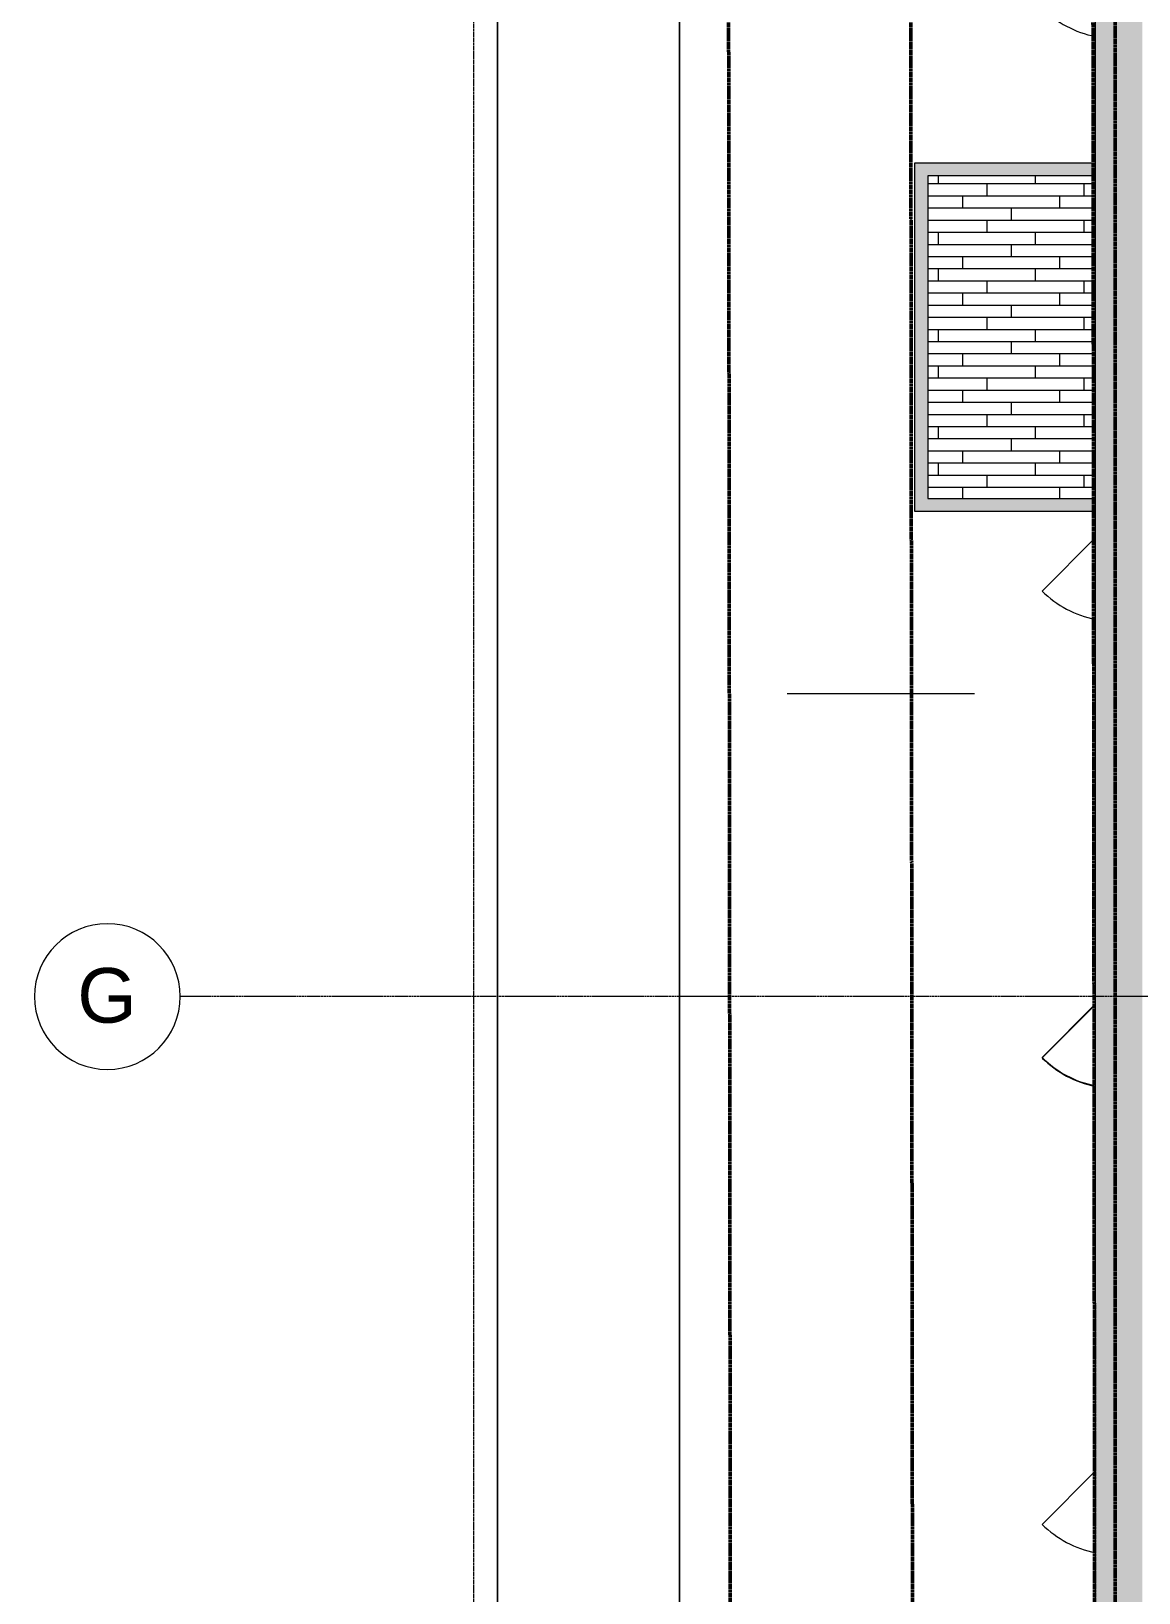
# Model space of a CAD drawing. Header units: inches. Extents: x -4250 to -935, y 9756 to 12395.
# Drawn here: x -4218 to -3853, y 10271 to 10785 of the extents above; entities that cross this region are included whole.
import ezdxf

# ---------------------------------------------------------------- set-up
doc = ezdxf.new("R2010")
doc.units = ezdxf.units.IN
doc.header["$MEASUREMENT"] = 0
for name, pattern in [('Aligning Line 1_8_', [0.25, 0.125, -0.125]), ('Double Dash 3_8_', [1, 0.375, -0.125, 0.125, -0.125, 0.125, -0.125]), ('Grid Line 1_2_', [0.875, 0.5, -0.125, 0.125, -0.125]), ('Hidden 1_8_', [0.1875, 0.125, -0.0625])]:
    doc.linetypes.add(name, pattern=pattern)
for name, color, linetype, lineweight in [('0-1', 7, 'Continuous', 5), ('0-3', 250, 'Double Dash 3_8_', 50), ('A-DETL-HDLN-1', 7, 'Hidden 1_8_', 9), ('A-FLOR-PATT-1', 8, 'Continuous', 9), ('A-GLAZ-1', 151, 'Continuous', 9), ('A-WALL-1', 113, 'Continuous', 5), ('A-WALL-2', 113, 'Continuous', 9), ('C-PROP-LINE', 91, 'Double Dash 3_8_', 50), ('C-PROP-LINE-1', 250, 'Double Dash 3_8_', 50), ('C-TOPO', 7, 'Continuous', 9), ('G-ANNO-SYMB-1', 147, 'Aligning Line 1_8_', 9), ('S-GRID-1', 1, 'Grid Line 1_2_', 9), ('S-GRID-IDEN', 1, 'Continuous', 9)]:
    doc.layers.add(name, color=color, linetype=linetype, lineweight=lineweight)
doc.styles.add('Arial_1', font='arial.ttf', dxfattribs={"height": 18})

# ---------------------------------------------------------------- blocks, each defined once
blk = doc.blocks.new('CTR  - Topography_rvt-1-FLOOR PLAN - ROOF')
at = {"layer": 'C-TOPO'}
for p, q in [((-4064.23, 10627.86), (-4064.23, 10832.08)), ((-4064.23, 10832.08), (-4064.23, 10627.86)), ((-4004.23, 10816.99), (-4004.23, 10711.75)), ((-4004.23, 10711.75), (-4004.23, 10816.99)), ((-4004.23, 10711.75), (-4004.23, 10652.43)), ((-4004.23, 10652.43), (-4004.23, 10711.75)), ((-4004.23, 10652.43), (-4004.23, 10594.89)), ((-4004.23, 10594.89), (-4004.23, 10652.43)), ((-4064.23, 10599.04), (-4064.23, 10627.86)), ((-4064.23, 10627.86), (-4064.23, 10599.04)), ((-4064.23, 10571.08), (-4064.23, 10599.04)), ((-4064.23, 10599.04), (-4064.23, 10571.08)), ((-4004.23, 10594.89), (-4004.23, 10531.34)), ((-4004.23, 10531.34), (-4004.23, 10594.89)), ((-4064.23, 10540.2), (-4064.23, 10571.08)), ((-4064.23, 10571.08), (-4064.23, 10540.2)), ((-4064.23, 10515.41), (-4064.23, 10540.2)), ((-4064.23, 10540.2), (-4064.23, 10515.41)), ((-4004.23, 10531.34), (-4004.23, 10480.32)), ((-4004.23, 10480.32), (-4004.23, 10531.34)), ((-4064.23, 10496.88), (-4064.23, 10515.41)), ((-4064.23, 10515.41), (-4064.23, 10496.88)), ((-4064.23, 10462.74), (-4064.23, 10496.88)), ((-4064.23, 10496.88), (-4064.23, 10462.74)), ((-4004.23, 10480.32), (-4004.23, 10442.17)), ((-4004.23, 10442.17), (-4004.23, 10480.32)), ((-4064.23, 10095.98), (-4064.23, 10462.74)), ((-4064.23, 10462.74), (-4064.23, 10095.98)), ((-4004.23, 10442.17), (-4004.23, 10371.92)), ((-4004.23, 10371.92), (-4004.23, 10442.17)), ((-4004.23, 10371.92), (-4004.23, 10221.79)), ((-4004.23, 10221.79), (-4004.23, 10371.92))]:
    blk.add_line(p, q, dxfattribs=at)
blk = doc.blocks.new('Family - ___-1870007-FLOOR PLAN - ROOF')
at = {"layer": 'C-PROP-LINE-1'}
blk.add_line((-3860.72, 9980.19), (-3860.72, 11434.39), dxfattribs=at)
blk = doc.blocks.new('CTR - 1st Phase - Common Walls_rvt-1-FLOOR PLAN - ROOF')
at = {"layer": 'A-DETL-HDLN-1'}
blk.add_line((-3968.81, 10567.04), (-3907.08, 10567.04), dxfattribs=at)
at = {"layer": '0-3'}
blk.add_blockref('Family - ___-1870007-FLOOR PLAN - ROOF', (0, 0), dxfattribs=at)
blk = doc.blocks.new('CTR - 1st Phase -Stairs _ Elevators_rvt-1-FLOOR PLAN - ROOF')
at = {"layer": 'G-ANNO-SYMB-1'}
blk.add_line((-4071.96, 9756.49), (-4071.96, 12280.07), dxfattribs=at)
blk = doc.blocks.new('Basic Wall _ EXT - FIBER CEMENT - SMALL - ___-2145935-FLOOR PLAN - ROOF')
at = {"layer": 'A-WALL-2'}
blk.add_hatch(color=256, dxfattribs=at).paths.add_polyline_path([(-3867.29, 9973.63), (-3851.85, 9989.12), (-3851.85, 12109.71), (-3867.29, 12125.15), (-3867.29, 9983.22)], flags=0)
blk.add_line((-3867.29, 12125.15), (-3867.29, 9973.63), dxfattribs=at)
blk = doc.blocks.new('_THE_ WINDOW _ DOOR - Window - 3rd Floor-2480463-FLOOR PLAN - ROOF')
at = {"layer": 'A-GLAZ-1'}
blk.add_line((-7.05, 28.5), (10.45, 11), dxfattribs=at)
blk.add_arc((17.01, 4.44), 34.03, 135, 168.8527, dxfattribs=at)
blk = doc.blocks.new('_THE_ WINDOW _ DOOR - Window - 2nd Floor-2480464-FLOOR PLAN - ROOF')
at = {"layer": 'A-GLAZ-1'}
blk.add_line((-7.05, 28.5), (10.45, 11), dxfattribs=at)
blk.add_arc((17.01, 4.44), 34.03, 135, 168.8527, dxfattribs=at)
blk = doc.blocks.new('Family - ___-1878357-FLOOR PLAN - ROOF')
at = {"layer": 'C-PROP-LINE'}
for p, q in [((-3989.61, 12268.69), (-3987.01, 9767.34)), ((-3929.52, 12184.69), (-3927.1, 9853.17)), ((-3869.45, 12124.69), (-3867.12, 9890.98))]:
    blk.add_line(p, q, dxfattribs=at)
blk = doc.blocks.new('Grid - Grid Head - Circle-50561-FLOOR PLAN - ROOF')
at = {"layer": 'S-GRID-IDEN'}
for start, end in [(360, 180), (180, 360)]:
    blk.add_arc((0, 0), 0.25, start, end, dxfattribs=at)

msp = doc.modelspace()

# ---------------------------------------------------------------- hatches: boundary and pattern name
at = {"layer": 'A-FLOR-PATT-1'}
h = msp.add_hatch(dxfattribs=at)
h.set_pattern_fill('FP_8', color=256, style=0, pattern_type=2)
h.set_pattern_definition([(180, (16792.932, 11402.937), (-5e-16, -4), []), (270, (16792.932, 11402.937), (8, -8), [4, -28]), (270, (16776.932, 11398.937), (8, -8), [4, -28])])
h.paths.add_polyline_path([(-3867.29, 10631.24), (-3867.29, 10737.56), (-3922.47, 10737.56), (-3922.47, 10631.24), (-3870.86, 10631.24)], flags=0)
at = {"layer": 'A-WALL-1'}
for points in [[(-3870.86, 10737.56), (-3867.29, 10737.56), (-3867.29, 10741.81), (-3926.72, 10741.81), (-3926.72, 10737.56), (-3922.47, 10737.56)], [(-3926.72, 10631.24), (-3922.47, 10631.24), (-3922.47, 10737.56), (-3926.72, 10737.56), (-3926.72, 10642.71)], [(-3867.29, 10626.99), (-3867.29, 10631.24), (-3926.72, 10631.24), (-3926.72, 10626.99), (-3870.86, 10626.99)]]:
    msp.add_hatch(color=256, dxfattribs=at).paths.add_polyline_path(points, flags=0)

# ---------------------------------------------------------------- linework, layer by layer
at = {"layer": 'A-WALL-2'}
for p, q in [((-3926.72, 10626.99), (-3926.72, 10741.81)), ((-3926.72, 10741.81), (-3867.29, 10741.81)), ((-3922.47, 10737.56), (-3922.47, 10631.24)), ((-3867.29, 10737.56), (-3922.47, 10737.56)), ((-3922.47, 10631.24), (-3867.29, 10631.24)), ((-3867.29, 10626.99), (-3926.72, 10626.99))]:
    msp.add_line(p, q, dxfattribs=at)
at = {"layer": 'S-GRID-1'}
msp.add_line((-1830.2, 10467.19), (-4168.71, 10467.19), dxfattribs=at)

# ---------------------------------------------------------------- block references
at = {"layer": '0-1'}
for name in ['CTR - 1st Phase -Stairs _ Elevators_rvt-1-FLOOR PLAN - ROOF', 'CTR  - Topography_rvt-1-FLOOR PLAN - ROOF', 'CTR - 1st Phase - Common Walls_rvt-1-FLOOR PLAN - ROOF']:
    msp.add_blockref(name, (0, 0), dxfattribs=at)
at = {"layer": 'A-GLAZ-1', "rotation": 89.99999999999991}
for name, p in [('_THE_ WINDOW _ DOOR - Window - 3rd Floor-2480463-FLOOR PLAN - ROOF', (-3856.29, 10799.79)), ('_THE_ WINDOW _ DOOR - Window - 3rd Floor-2480463-FLOOR PLAN - ROOF', (-3856.29, 10607.79)), ('_THE_ WINDOW _ DOOR - Window - 3rd Floor-2480463-FLOOR PLAN - ROOF', (-3856.29, 10454.19)), ('_THE_ WINDOW _ DOOR - Window - 2nd Floor-2480464-FLOOR PLAN - ROOF', (-3856.29, 10454)), ('_THE_ WINDOW _ DOOR - Window - 3rd Floor-2480463-FLOOR PLAN - ROOF', (-3856.29, 10300.4))]:
    msp.add_blockref(name, p, dxfattribs=at)
at = {"layer": 'A-WALL-2'}
msp.add_blockref('Basic Wall _ EXT - FIBER CEMENT - SMALL - ___-2145935-FLOOR PLAN - ROOF', (0, 0), dxfattribs=at)
at = {"layer": 'C-PROP-LINE'}
msp.add_blockref('Family - ___-1878357-FLOOR PLAN - ROOF', (0, 0), dxfattribs=at)
at = {"layer": 'S-GRID-IDEN', "xscale": 95.99999999999994, "yscale": 95.99999999999994, "zscale": 95.99999999999994, "rotation": 89.99999999999987}
msp.add_blockref('Grid - Grid Head - Circle-50561-FLOOR PLAN - ROOF', (-4192.71, 10467.19), dxfattribs=at)

# ---------------------------------------------------------------- texts
at = {"layer": 'S-GRID-IDEN', "insert": (-4202.61, 10476.57), "char_height": 18, "width": 23.937, "attachment_point": 1, "style": 'Arial_1'}
msp.add_mtext('G', dxfattribs=at)

doc.saveas('drawing.dxf')
